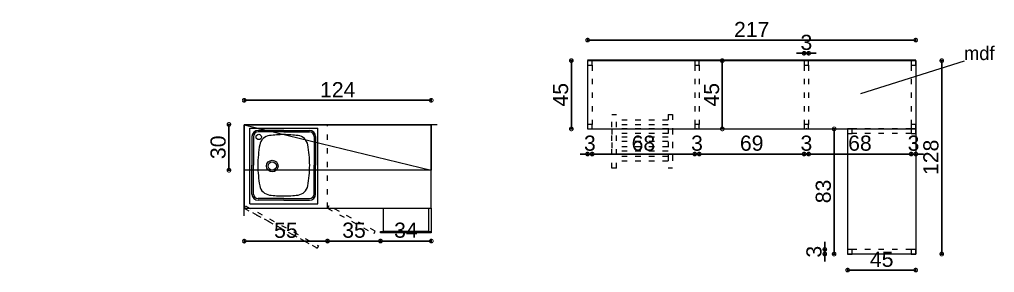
# Model space of a CAD drawing. Header units: inches. Extents: x 0 to 255999, y -6864 to -1377.
# Drawn here: x 44800 to 45444, y -5895 to -5728 of the extents above; entities that cross this region are included whole.
import ezdxf

# ---------------------------------------------------------------- set-up
doc = ezdxf.new("R2010")
doc.units = ezdxf.units.IN
doc.header["$MEASUREMENT"] = 0
doc.linetypes.add('ACAD_ISO03W100', pattern=[30, 12, -18])
for name, color, linetype, lineweight in [('mobilie', 252, 'Continuous', 18), ('mure', 7, 'Continuous', 35), ('vije e nderprere', 253, 'ACAD_ISO03W100', 15)]:
    doc.layers.add(name, color=color, linetype=linetype, lineweight=lineweight)
doc.styles.get("Standard").update_dxf_attribs({"font": 'arial.ttf'})
doc.dimstyles.new('ISO-25', dxfattribs={"dimtxt": 10, "dimasz": 5, "dimexe": 1.25, "dimexo": 0.625, "dimgap": 2, "dimtad": 1, "dimdec": 0, "dimtxsty": 'Standard', "dimblk": 'DOTSMALL', "dimcen": 2.5, "dimadec": 0, "dimazin": 0, "dimtfac": 1, "dimtdec": 0, "dimtix": 1, "dimtmove": 0, "dimatfit": 3, "dimldrblk": 'DOTSMALL', "dimfxl": 1, "dimfxlon": 1, "dimarcsym": 0})

# ---------------------------------------------------------------- blocks, each defined once
blk = doc.blocks.new('cmpalq')
at = {"layer": 'mobilie'}
for p, q in [((29472.91, -2470.75), (29472.91, -2420.75)), ((29472.91, -2420.75), (29517.91, -2420.75)), ((29474.41, -2426.25), (29474.41, -2445.25)), ((29475.41, -2426.25), (29475.41, -2445.25)), ((29495.41, -2422.25), (29478.41, -2422.25)), ((29495.41, -2423.25), (29478.41, -2423.25)), ((29495.41, -2422.25), (29512.41, -2422.25)), ((29495.41, -2423.25), (29512.41, -2423.25)), ((29515.41, -2426.25), (29515.41, -2445.25)), ((29516.41, -2426.25), (29516.41, -2445.25)), ((29517.91, -2470.75), (29517.91, -2420.75)), ((29474.41, -2464.25), (29474.41, -2445.25)), ((29475.41, -2464.25), (29475.41, -2445.25)), ((29515.41, -2464.25), (29515.41, -2445.25)), ((29516.41, -2464.25), (29516.41, -2445.25)), ((29472.91, -2470.75), (29517.91, -2470.75)), ((29495.41, -2467.25), (29478.41, -2467.25)), ((29495.41, -2468.25), (29478.41, -2468.25)), ((29495.41, -2467.25), (29512.41, -2467.25)), ((29495.41, -2468.25), (29512.41, -2468.25))]:
    blk.add_line(p, q, dxfattribs=at)
for centre, radius in [((29478.86, -2426.58), 1.75), ((29487.81, -2445.75), 3.8), ((29487.81, -2445.75), 2.75)]:
    blk.add_circle(centre, radius, dxfattribs=at)
for centre, radius, start, end in [((29478.41, -2426.25), 4, 90, 180), ((29478.41, -2426.25), 3, 90, 180), ((29486.91, -2433.08), 7.5, 97.23, 169.61876), ((29495.41, -2500.05), 75, 90, 97.23), ((29495.41, -2500.05), 75, 82.77, 90), ((29503.9, -2433.08), 7.5, 10.38124, 82.77), ((29512.41, -2426.25), 4, 0, 90), ((29512.41, -2426.25), 3, 0, 90), ((29553.31, -2445.25), 75, 169.61876, 180), ((29437.51, -2445.25), 75, 0, 10.38124), ((29553.31, -2445.25), 75, 180, 190.38124), ((29437.51, -2445.25), 75, 349.61876, 0), ((29486.91, -2457.41), 7.5, 190.38124, 262.77), ((29503.9, -2457.41), 7.5, 277.23, 349.61876), ((29478.41, -2464.25), 4, 180, 270), ((29478.41, -2464.25), 3, 180, 270), ((29495.41, -2390.45), 75, 262.77, 270), ((29495.41, -2390.45), 75, 270, 277.23), ((29512.41, -2464.25), 3, 270, 0), ((29512.41, -2464.25), 4, 270, 0)]:
    blk.add_arc(centre, radius, start, end, dxfattribs=at)
blk = doc.blocks.new('_DotSmall')
at = {"color": 0, "linetype": 'ByBlock', "const_width": 0.5}
blk.add_lwpolyline([(-0.0625, 0, 1), (0.0625, 0, 1)], format="xyb", close=True, dxfattribs=at)
blk = doc.blocks.new('*D1460')
at = {"layer": 'Defpoints', "color": 0, "transparency": 16777216}
for p in [(45283.92, -5755.36), (45264.52, -5800.36), (45283.92, -5800.36)]:
    blk.add_point(p, dxfattribs=at)
at = {"layer": 'mobilie', "color": 0, "lineweight": -2, "transparency": 16777216}
for p, q in [((45265.52, -5755.36), (45263.27, -5755.36)), ((45264.52, -5755.36), (45264.52, -5800.36)), ((45265.52, -5800.36), (45263.27, -5800.36))]:
    blk.add_line(p, q, dxfattribs=at)
at = {"layer": 'mobilie', "color": 0, "lineweight": -2, "transparency": 16777216, "xscale": 5, "yscale": 5, "zscale": 5}
for p, rotation in [((45264.52, -5755.36), 90), ((45264.52, -5800.36), 270)]:
    blk.add_blockref('_DotSmall', p, dxfattribs=dict(at, rotation=rotation))
at = {"layer": 'mobilie', "color": 0, "transparency": 16777216, "insert": (45257.43, -5777.86), "char_height": 10, "attachment_point": 5, "rotation": 90}
blk.add_mtext('45', dxfattribs=at)
blk = doc.blocks.new('ploql')
at = {"layer": 'vije e nderprere', "ltscale": 0.3}
for p, q in [((29934.27, -2312.96), (29969.75, -2312.96)), ((29934.27, -2315.96), (29934.27, -2312.96)), ((29934.27, -2315.96), (29969.75, -2315.96)), ((29943.85, -2349.96), (29943.85, -2315.96)), ((29969.75, -2312.96), (29969.75, -2315.96)), ((29969.75, -2349.96), (29934.27, -2349.96)), ((29934.27, -2352.96), (29934.27, -2349.96)), ((29969.75, -2352.96), (29934.27, -2352.96)), ((29969.75, -2349.96), (29969.75, -2352.96))]:
    blk.add_line(p, q, dxfattribs=at)
for points in [[(29938.18, -2315.96), (29938.18, -2349.96)], [(29941.18, -2315.96), (29941.18, -2349.96)], [(29943.85, -2312.96), (29960.55, -2312.96)], [(29943.85, -2315.96), (29943.85, -2349.96)], [(29946.85, -2315.96), (29946.85, -2349.96)], [(29949.2, -2315.96), (29949.2, -2349.96)], [(29952.2, -2315.96), (29952.2, -2349.96)], [(29955.6, -2315.96), (29955.6, -2349.96)], [(29958.6, -2315.96), (29958.6, -2349.96)], [(29962.15, -2315.96), (29962.15, -2349.96)], [(29965.15, -2315.96), (29965.15, -2349.96)], [(29943.85, -2352.96), (29960.55, -2352.96)]]:
    blk.add_lwpolyline(points, dxfattribs=at)
blk = doc.blocks.new('*D1461')
at = {"layer": 'Defpoints', "color": 0, "transparency": 16777216}
for p in [(44948.83, -5797.4), (44938.74, -5827.6), (44948.83, -5827.6)]:
    blk.add_point(p, dxfattribs=at)
at = {"layer": 'mobilie', "color": 0, "lineweight": -2, "transparency": 16777216}
for p, q in [((44939.74, -5797.4), (44937.49, -5797.4)), ((44938.74, -5797.4), (44938.74, -5827.6)), ((44939.74, -5827.6), (44937.49, -5827.6))]:
    blk.add_line(p, q, dxfattribs=at)
at = {"layer": 'mobilie', "color": 0, "lineweight": -2, "transparency": 16777216, "xscale": 5, "yscale": 5, "zscale": 5}
for p, rotation in [((44938.74, -5797.4), 90), ((44938.74, -5827.6), 270)]:
    blk.add_blockref('_DotSmall', p, dxfattribs=dict(at, rotation=rotation))
at = {"layer": 'mobilie', "color": 0, "transparency": 16777216, "insert": (44931.63, -5812.5), "char_height": 10, "attachment_point": 5, "rotation": 90}
blk.add_mtext('30', dxfattribs=at)
blk = doc.blocks.new('*D1462')
at = {"layer": 'Defpoints', "color": 0, "transparency": 16777216}
for p in [(45072.33, -5781.51), (44948.83, -5827.6), (45072.33, -5827.6)]:
    blk.add_point(p, dxfattribs=at)
at = {"layer": 'mobilie', "color": 0, "lineweight": -2, "transparency": 16777216}
for p, q in [((44948.83, -5782.51), (44948.83, -5780.26)), ((45072.33, -5782.51), (45072.33, -5780.26)), ((44948.83, -5781.51), (45072.33, -5781.51))]:
    blk.add_line(p, q, dxfattribs=at)
at = {"layer": 'mobilie', "color": 0, "lineweight": -2, "transparency": 16777216, "xscale": 5, "yscale": 5, "zscale": 5, "rotation": 180}
blk.add_blockref('_DotSmall', (44948.83, -5781.51), dxfattribs=at)
at = {"layer": 'mobilie', "color": 0, "lineweight": -2, "transparency": 16777216, "xscale": 5, "yscale": 5, "zscale": 5}
blk.add_blockref('_DotSmall', (45072.33, -5781.51), dxfattribs=at)
at = {"layer": 'mobilie', "color": 0, "transparency": 16777216, "insert": (45010.58, -5774.49), "char_height": 10, "attachment_point": 5}
blk.add_mtext('124', dxfattribs=at)
blk = doc.blocks.new('*D1463')
at = {"layer": 'Defpoints', "color": 0, "transparency": 16777216}
for p in [(44948.83, -5852.6), (45003.83, -5852.6), (45003.83, -5874.38)]:
    blk.add_point(p, dxfattribs=at)
at = {"layer": 'mobilie', "color": 0, "lineweight": -2, "transparency": 16777216}
for p, q in [((44948.83, -5873.38), (44948.83, -5875.63)), ((44948.83, -5874.38), (45003.83, -5874.38)), ((45003.83, -5873.38), (45003.83, -5875.63))]:
    blk.add_line(p, q, dxfattribs=at)
at = {"layer": 'mobilie', "color": 0, "lineweight": -2, "transparency": 16777216, "xscale": 5, "yscale": 5, "zscale": 5, "rotation": 180}
blk.add_blockref('_DotSmall', (44948.83, -5874.38), dxfattribs=at)
at = {"layer": 'mobilie', "color": 0, "lineweight": -2, "transparency": 16777216, "xscale": 5, "yscale": 5, "zscale": 5}
blk.add_blockref('_DotSmall', (45003.83, -5874.38), dxfattribs=at)
at = {"layer": 'mobilie', "color": 0, "transparency": 16777216, "insert": (44976.33, -5867.29), "char_height": 10, "attachment_point": 5}
blk.add_mtext('55', dxfattribs=at)
blk = doc.blocks.new('*D1464')
at = {"layer": 'Defpoints', "color": 0, "transparency": 16777216}
for p in [(45003.83, -5852.6), (45038.83, -5868.97), (45038.83, -5874.31)]:
    blk.add_point(p, dxfattribs=at)
at = {"layer": 'mobilie', "color": 0, "lineweight": -2, "transparency": 16777216}
for p, q in [((45003.83, -5873.31), (45003.83, -5875.56)), ((45003.83, -5874.31), (45038.83, -5874.31)), ((45038.83, -5873.31), (45038.83, -5875.56))]:
    blk.add_line(p, q, dxfattribs=at)
at = {"layer": 'mobilie', "color": 0, "lineweight": -2, "transparency": 16777216, "xscale": 5, "yscale": 5, "zscale": 5, "rotation": 180}
blk.add_blockref('_DotSmall', (45003.83, -5874.31), dxfattribs=at)
at = {"layer": 'mobilie', "color": 0, "lineweight": -2, "transparency": 16777216, "xscale": 5, "yscale": 5, "zscale": 5}
blk.add_blockref('_DotSmall', (45038.83, -5874.31), dxfattribs=at)
at = {"layer": 'mobilie', "color": 0, "transparency": 16777216, "insert": (45021.33, -5867.21), "char_height": 10, "attachment_point": 5}
blk.add_mtext('35', dxfattribs=at)
blk = doc.blocks.new('*D1465')
at = {"layer": 'Defpoints', "color": 0, "transparency": 16777216}
for p in [(45038.83, -5868.97), (45072.36, -5867.92), (45072.36, -5874.31)]:
    blk.add_point(p, dxfattribs=at)
at = {"layer": 'mobilie', "color": 0, "lineweight": -2, "transparency": 16777216}
for p, q in [((45038.83, -5873.31), (45038.83, -5875.56)), ((45038.83, -5874.31), (45072.36, -5874.31)), ((45072.36, -5873.31), (45072.36, -5875.56))]:
    blk.add_line(p, q, dxfattribs=at)
at = {"layer": 'mobilie', "color": 0, "lineweight": -2, "transparency": 16777216, "xscale": 5, "yscale": 5, "zscale": 5, "rotation": 180}
blk.add_blockref('_DotSmall', (45038.83, -5874.31), dxfattribs=at)
at = {"layer": 'mobilie', "color": 0, "lineweight": -2, "transparency": 16777216, "xscale": 5, "yscale": 5, "zscale": 5}
blk.add_blockref('_DotSmall', (45072.36, -5874.31), dxfattribs=at)
at = {"layer": 'mobilie', "color": 0, "transparency": 16777216, "insert": (45055.59, -5867.21), "char_height": 10, "attachment_point": 5}
blk.add_mtext('34', dxfattribs=at)
blk = doc.blocks.new('*D1484')
at = {"layer": 'Defpoints', "color": 0, "transparency": 16777216}
for p in [(45392.27, -5741.82), (45175.57, -5755.36), (45392.27, -5755.36)]:
    blk.add_point(p, dxfattribs=at)
at = {"layer": 'mobilie', "color": 0, "lineweight": -2, "transparency": 16777216}
for p, q in [((45175.57, -5742.82), (45175.57, -5740.57)), ((45175.57, -5741.82), (45392.27, -5741.82)), ((45392.27, -5742.82), (45392.27, -5740.57))]:
    blk.add_line(p, q, dxfattribs=at)
at = {"layer": 'mobilie', "color": 0, "lineweight": -2, "transparency": 16777216, "xscale": 5, "yscale": 5, "zscale": 5, "rotation": 180}
blk.add_blockref('_DotSmall', (45175.57, -5741.82), dxfattribs=at)
at = {"layer": 'mobilie', "color": 0, "lineweight": -2, "transparency": 16777216, "xscale": 5, "yscale": 5, "zscale": 5}
blk.add_blockref('_DotSmall', (45392.27, -5741.82), dxfattribs=at)
at = {"layer": 'mobilie', "color": 0, "transparency": 16777216, "insert": (45283.92, -5734.8), "char_height": 10, "attachment_point": 5}
blk.add_mtext('217', dxfattribs=at)
blk = doc.blocks.new('*D1485')
at = {"layer": 'Defpoints', "color": 0, "transparency": 16777216}
for p in [(45164.83, -5755.36), (45175.57, -5755.36), (45175.57, -5800.36)]:
    blk.add_point(p, dxfattribs=at)
at = {"layer": 'mobilie', "color": 0, "lineweight": -2, "transparency": 16777216}
for p, q in [((45165.83, -5755.36), (45163.58, -5755.36)), ((45164.83, -5800.36), (45164.83, -5755.36)), ((45165.83, -5800.36), (45163.58, -5800.36))]:
    blk.add_line(p, q, dxfattribs=at)
at = {"layer": 'mobilie', "color": 0, "lineweight": -2, "transparency": 16777216, "xscale": 5, "yscale": 5, "zscale": 5}
for p, rotation in [((45164.83, -5755.36), 90), ((45164.83, -5800.36), 270)]:
    blk.add_blockref('_DotSmall', p, dxfattribs=dict(at, rotation=rotation))
at = {"layer": 'mobilie', "color": 0, "transparency": 16777216, "insert": (45157.75, -5777.86), "char_height": 10, "attachment_point": 5, "rotation": 90}
blk.add_mtext('45', dxfattribs=at)
blk = doc.blocks.new('*D1486')
at = {"layer": 'Defpoints', "color": 0, "transparency": 16777216}
for p in [(45347.27, -5882.86), (45392.27, -5882.86), (45392.27, -5893.47)]:
    blk.add_point(p, dxfattribs=at)
at = {"layer": 'mobilie', "color": 0, "lineweight": -2, "transparency": 16777216}
for p, q in [((45347.27, -5892.47), (45347.27, -5894.72)), ((45347.27, -5893.47), (45392.27, -5893.47)), ((45392.27, -5892.47), (45392.27, -5894.72))]:
    blk.add_line(p, q, dxfattribs=at)
at = {"layer": 'mobilie', "color": 0, "lineweight": -2, "transparency": 16777216, "xscale": 5, "yscale": 5, "zscale": 5, "rotation": 180}
blk.add_blockref('_DotSmall', (45347.27, -5893.47), dxfattribs=at)
at = {"layer": 'mobilie', "color": 0, "lineweight": -2, "transparency": 16777216, "xscale": 5, "yscale": 5, "zscale": 5}
blk.add_blockref('_DotSmall', (45392.27, -5893.47), dxfattribs=at)
at = {"layer": 'mobilie', "color": 0, "transparency": 16777216, "insert": (45369.77, -5886.39), "char_height": 10, "attachment_point": 5}
blk.add_mtext('45', dxfattribs=at)
blk = doc.blocks.new('*D1487')
at = {"layer": 'Defpoints', "color": 0, "transparency": 16777216}
for p in [(45392.27, -5755.36), (45409.41, -5755.36), (45392.27, -5882.86)]:
    blk.add_point(p, dxfattribs=at)
at = {"layer": 'mobilie', "color": 0, "lineweight": -2, "transparency": 16777216}
for p, q in [((45408.41, -5755.36), (45410.66, -5755.36)), ((45409.41, -5882.86), (45409.41, -5755.36)), ((45408.41, -5882.86), (45410.66, -5882.86))]:
    blk.add_line(p, q, dxfattribs=at)
at = {"layer": 'mobilie', "color": 0, "lineweight": -2, "transparency": 16777216, "xscale": 5, "yscale": 5, "zscale": 5}
for p, rotation in [((45409.41, -5755.36), 90), ((45409.41, -5882.86), 270)]:
    blk.add_blockref('_DotSmall', p, dxfattribs=dict(at, rotation=rotation))
at = {"layer": 'mobilie', "color": 0, "transparency": 16777216, "insert": (45402.3, -5819.11), "char_height": 10, "attachment_point": 5, "rotation": 90}
blk.add_mtext('128', dxfattribs=at)
blk = doc.blocks.new('*D1488')
at = {"layer": 'Defpoints', "color": 0, "transparency": 16777216}
for p in [(45175.57, -5787.63), (45178.57, -5787.63), (45178.57, -5816.94)]:
    blk.add_point(p, dxfattribs=at)
at = {"layer": 'mobilie', "color": 0, "lineweight": -2, "transparency": 16777216}
for p, q in [((45175.57, -5816.94), (45170.57, -5816.94)), ((45175.57, -5815.94), (45175.57, -5818.19)), ((45175.57, -5816.94), (45178.57, -5816.94)), ((45178.57, -5815.94), (45178.57, -5818.19)), ((45178.57, -5816.94), (45183.57, -5816.94))]:
    blk.add_line(p, q, dxfattribs=at)
at = {"layer": 'mobilie', "color": 0, "lineweight": -2, "transparency": 16777216, "xscale": 5, "yscale": 5, "zscale": 5}
blk.add_blockref('_DotSmall', (45175.57, -5816.94), dxfattribs=at)
at = {"layer": 'mobilie', "color": 0, "lineweight": -2, "transparency": 16777216, "xscale": 5, "yscale": 5, "zscale": 5, "rotation": 180}
blk.add_blockref('_DotSmall', (45178.57, -5816.94), dxfattribs=at)
at = {"layer": 'mobilie', "color": 0, "transparency": 16777216, "insert": (45177.07, -5809.83), "char_height": 10, "attachment_point": 5}
blk.add_mtext('3', dxfattribs=at)
blk = doc.blocks.new('*D1489')
at = {"layer": 'Defpoints', "color": 0, "transparency": 16777216}
for p in [(45178.57, -5787.63), (45246.3, -5800.36), (45246.3, -5816.94)]:
    blk.add_point(p, dxfattribs=at)
at = {"layer": 'mobilie', "color": 0, "lineweight": -2, "transparency": 16777216}
for p, q in [((45178.57, -5815.94), (45178.57, -5818.19)), ((45178.57, -5816.94), (45246.3, -5816.94)), ((45246.3, -5815.94), (45246.3, -5818.19))]:
    blk.add_line(p, q, dxfattribs=at)
at = {"layer": 'mobilie', "color": 0, "lineweight": -2, "transparency": 16777216, "xscale": 5, "yscale": 5, "zscale": 5, "rotation": 180}
blk.add_blockref('_DotSmall', (45178.57, -5816.94), dxfattribs=at)
at = {"layer": 'mobilie', "color": 0, "lineweight": -2, "transparency": 16777216, "xscale": 5, "yscale": 5, "zscale": 5}
blk.add_blockref('_DotSmall', (45246.3, -5816.94), dxfattribs=at)
at = {"layer": 'mobilie', "color": 0, "transparency": 16777216, "insert": (45212.43, -5809.83), "char_height": 10, "attachment_point": 5}
blk.add_mtext('68', dxfattribs=at)
blk = doc.blocks.new('*D1490')
at = {"layer": 'Defpoints', "color": 0, "transparency": 16777216}
for p in [(45246.3, -5800.36), (45249.3, -5800.36), (45249.3, -5816.94)]:
    blk.add_point(p, dxfattribs=at)
at = {"layer": 'mobilie', "color": 0, "lineweight": -2, "transparency": 16777216}
for p, q in [((45246.3, -5816.94), (45241.3, -5816.94)), ((45246.3, -5815.94), (45246.3, -5818.19)), ((45246.3, -5816.94), (45249.3, -5816.94)), ((45249.3, -5815.94), (45249.3, -5818.19)), ((45249.3, -5816.94), (45254.3, -5816.94))]:
    blk.add_line(p, q, dxfattribs=at)
at = {"layer": 'mobilie', "color": 0, "lineweight": -2, "transparency": 16777216, "xscale": 5, "yscale": 5, "zscale": 5}
blk.add_blockref('_DotSmall', (45246.3, -5816.94), dxfattribs=at)
at = {"layer": 'mobilie', "color": 0, "lineweight": -2, "transparency": 16777216, "xscale": 5, "yscale": 5, "zscale": 5, "rotation": 180}
blk.add_blockref('_DotSmall', (45249.3, -5816.94), dxfattribs=at)
at = {"layer": 'mobilie', "color": 0, "transparency": 16777216, "insert": (45247.8, -5809.83), "char_height": 10, "attachment_point": 5}
blk.add_mtext('3', dxfattribs=at)
blk = doc.blocks.new('*D1491')
at = {"layer": 'Defpoints', "color": 0, "transparency": 16777216}
for p in [(45249.3, -5800.36), (45318.53, -5800.36), (45318.53, -5816.94)]:
    blk.add_point(p, dxfattribs=at)
at = {"layer": 'mobilie', "color": 0, "lineweight": -2, "transparency": 16777216}
for p, q in [((45249.3, -5815.94), (45249.3, -5818.19)), ((45249.3, -5816.94), (45318.53, -5816.94)), ((45318.53, -5815.94), (45318.53, -5818.19))]:
    blk.add_line(p, q, dxfattribs=at)
at = {"layer": 'mobilie', "color": 0, "lineweight": -2, "transparency": 16777216, "xscale": 5, "yscale": 5, "zscale": 5, "rotation": 180}
blk.add_blockref('_DotSmall', (45249.3, -5816.94), dxfattribs=at)
at = {"layer": 'mobilie', "color": 0, "lineweight": -2, "transparency": 16777216, "xscale": 5, "yscale": 5, "zscale": 5}
blk.add_blockref('_DotSmall', (45318.53, -5816.94), dxfattribs=at)
at = {"layer": 'mobilie', "color": 0, "transparency": 16777216, "insert": (45283.92, -5809.83), "char_height": 10, "attachment_point": 5}
blk.add_mtext('69', dxfattribs=at)
blk = doc.blocks.new('*D1492')
at = {"layer": 'Defpoints', "color": 0, "transparency": 16777216}
for p in [(45318.53, -5800.36), (45321.53, -5800.36), (45321.53, -5816.94)]:
    blk.add_point(p, dxfattribs=at)
at = {"layer": 'mobilie', "color": 0, "lineweight": -2, "transparency": 16777216}
for p, q in [((45318.53, -5816.94), (45313.53, -5816.94)), ((45318.53, -5815.94), (45318.53, -5818.19)), ((45318.53, -5816.94), (45321.53, -5816.94)), ((45321.53, -5815.94), (45321.53, -5818.19)), ((45321.53, -5816.94), (45326.53, -5816.94))]:
    blk.add_line(p, q, dxfattribs=at)
at = {"layer": 'mobilie', "color": 0, "lineweight": -2, "transparency": 16777216, "xscale": 5, "yscale": 5, "zscale": 5}
blk.add_blockref('_DotSmall', (45318.53, -5816.94), dxfattribs=at)
at = {"layer": 'mobilie', "color": 0, "lineweight": -2, "transparency": 16777216, "xscale": 5, "yscale": 5, "zscale": 5, "rotation": 180}
blk.add_blockref('_DotSmall', (45321.53, -5816.94), dxfattribs=at)
at = {"layer": 'mobilie', "color": 0, "transparency": 16777216, "insert": (45320.03, -5809.83), "char_height": 10, "attachment_point": 5}
blk.add_mtext('3', dxfattribs=at)
blk = doc.blocks.new('*D1493')
at = {"layer": 'Defpoints', "color": 0, "transparency": 16777216}
for p in [(45321.53, -5800.36), (45389.27, -5803.36), (45389.27, -5816.94)]:
    blk.add_point(p, dxfattribs=at)
at = {"layer": 'mobilie', "color": 0, "lineweight": -2, "transparency": 16777216}
for p, q in [((45321.53, -5815.94), (45321.53, -5818.19)), ((45321.53, -5816.94), (45389.27, -5816.94)), ((45389.27, -5815.94), (45389.27, -5818.19))]:
    blk.add_line(p, q, dxfattribs=at)
at = {"layer": 'mobilie', "color": 0, "lineweight": -2, "transparency": 16777216, "xscale": 5, "yscale": 5, "zscale": 5, "rotation": 180}
blk.add_blockref('_DotSmall', (45321.53, -5816.94), dxfattribs=at)
at = {"layer": 'mobilie', "color": 0, "lineweight": -2, "transparency": 16777216, "xscale": 5, "yscale": 5, "zscale": 5}
blk.add_blockref('_DotSmall', (45389.27, -5816.94), dxfattribs=at)
at = {"layer": 'mobilie', "color": 0, "transparency": 16777216, "insert": (45355.4, -5809.83), "char_height": 10, "attachment_point": 5}
blk.add_mtext('68', dxfattribs=at)
blk = doc.blocks.new('*D1494')
at = {"layer": 'Defpoints', "color": 0, "transparency": 16777216}
for p in [(45389.27, -5803.36), (45392.27, -5803.36), (45392.27, -5816.94)]:
    blk.add_point(p, dxfattribs=at)
at = {"layer": 'mobilie', "color": 0, "lineweight": -2, "transparency": 16777216}
for p, q in [((45389.27, -5816.94), (45384.27, -5816.94)), ((45389.27, -5815.94), (45389.27, -5818.19)), ((45389.27, -5816.94), (45392.27, -5816.94)), ((45392.27, -5815.94), (45392.27, -5818.19)), ((45392.27, -5816.94), (45397.27, -5816.94))]:
    blk.add_line(p, q, dxfattribs=at)
at = {"layer": 'mobilie', "color": 0, "lineweight": -2, "transparency": 16777216, "xscale": 5, "yscale": 5, "zscale": 5}
blk.add_blockref('_DotSmall', (45389.27, -5816.94), dxfattribs=at)
at = {"layer": 'mobilie', "color": 0, "lineweight": -2, "transparency": 16777216, "xscale": 5, "yscale": 5, "zscale": 5, "rotation": 180}
blk.add_blockref('_DotSmall', (45392.27, -5816.94), dxfattribs=at)
at = {"layer": 'mobilie', "color": 0, "transparency": 16777216, "insert": (45390.77, -5809.83), "char_height": 10, "attachment_point": 5}
blk.add_mtext('3', dxfattribs=at)
blk = doc.blocks.new('*D1495')
at = {"layer": 'Defpoints', "color": 0, "transparency": 16777216}
for p in [(45332.19, -5879.86), (45347.27, -5879.86), (45347.27, -5882.86)]:
    blk.add_point(p, dxfattribs=at)
at = {"layer": 'mobilie', "color": 0, "lineweight": -2, "transparency": 16777216}
for p, q in [((45332.19, -5879.86), (45332.19, -5874.86)), ((45333.19, -5879.86), (45330.94, -5879.86)), ((45333.19, -5882.86), (45330.94, -5882.86)), ((45332.19, -5882.86), (45332.19, -5879.86)), ((45332.19, -5882.86), (45332.19, -5887.86))]:
    blk.add_line(p, q, dxfattribs=at)
at = {"layer": 'mobilie', "color": 0, "lineweight": -2, "transparency": 16777216, "xscale": 5, "yscale": 5, "zscale": 5}
for p, rotation in [((45332.19, -5879.86), 270), ((45332.19, -5882.86), 90)]:
    blk.add_blockref('_DotSmall', p, dxfattribs=dict(at, rotation=rotation))
at = {"layer": 'mobilie', "color": 0, "transparency": 16777216, "insert": (45325.08, -5881.36), "char_height": 10, "attachment_point": 5, "rotation": 90}
blk.add_mtext('3', dxfattribs=at)
blk = doc.blocks.new('*D1496')
at = {"layer": 'Defpoints', "color": 0, "transparency": 16777216}
for p in [(45321.53, -5750.47), (45318.53, -5758.36), (45321.53, -5758.36)]:
    blk.add_point(p, dxfattribs=at)
at = {"layer": 'mobilie', "color": 0, "lineweight": -2, "transparency": 16777216}
for p, q in [((45318.53, -5750.47), (45313.53, -5750.47)), ((45318.53, -5751.47), (45318.53, -5749.22)), ((45318.53, -5750.47), (45321.53, -5750.47)), ((45321.53, -5751.47), (45321.53, -5749.22)), ((45321.53, -5750.47), (45326.53, -5750.47))]:
    blk.add_line(p, q, dxfattribs=at)
at = {"layer": 'mobilie', "color": 0, "lineweight": -2, "transparency": 16777216, "xscale": 5, "yscale": 5, "zscale": 5}
blk.add_blockref('_DotSmall', (45318.53, -5750.47), dxfattribs=at)
at = {"layer": 'mobilie', "color": 0, "lineweight": -2, "transparency": 16777216, "xscale": 5, "yscale": 5, "zscale": 5, "rotation": 180}
blk.add_blockref('_DotSmall', (45321.53, -5750.47), dxfattribs=at)
at = {"layer": 'mobilie', "color": 0, "transparency": 16777216, "insert": (45320.03, -5743.36), "char_height": 10, "attachment_point": 5}
blk.add_mtext('3', dxfattribs=at)
blk = doc.blocks.new('*D1497')
at = {"layer": 'Defpoints', "color": 0, "transparency": 16777216}
for p in [(0, -5800.36), (45338.35, -5800.36), (45347.27, -5882.86)]:
    blk.add_point(p, dxfattribs=at)
at = {"layer": 'mobilie', "color": 0, "lineweight": -2, "transparency": 16777216}
for p, q in [((45337.35, -5800.36), (45339.6, -5800.36)), ((45338.35, -5882.86), (45338.35, -5800.36)), ((45339.35, -5882.86), (45337.1, -5882.86))]:
    blk.add_line(p, q, dxfattribs=at)
at = {"layer": 'mobilie', "color": 0, "lineweight": -2, "transparency": 16777216, "xscale": 5, "yscale": 5, "zscale": 5}
for p, rotation in [((45338.35, -5800.36), 90), ((45338.35, -5882.86), 270)]:
    blk.add_blockref('_DotSmall', p, dxfattribs=dict(at, rotation=rotation))
at = {"layer": 'mobilie', "color": 0, "transparency": 16777216, "insert": (45331.24, -5841.61), "char_height": 10, "attachment_point": 5, "rotation": 90}
blk.add_mtext('83', dxfattribs=at)

msp = doc.modelspace()

# ---------------------------------------------------------------- linework, layer by layer
at = {"layer": 'mobilie'}
for p, q in [((44948.83, -5797.6), (45072.33, -5797.6)), ((45175.57, -5800.36), (45191.67, -5800.36)), ((45191.67, -5800.36), (45392.27, -5800.36)), ((45347.27, -5800.36), (45347.27, -5882.86))]:
    msp.add_line(p, q, dxfattribs=at)
for points in [[(45175.57, -5755.36), (45175.57, -5800.36)], [(45392.27, -5755.36), (45392.27, -5882.86), (45347.27, -5882.86)], [(45424.16, -5755.67), (45355.76, -5777.13)], [(44948.83, -5797.4), (45076.33, -5797.4)], [(44948.83, -5797.6), (45072.33, -5827.6)], [(44948.83, -5857.6), (44948.83, -5802.6)], [(45072.33, -5852.6), (45072.33, -5868.97)]]:
    msp.add_lwpolyline(points, dxfattribs=at)
for points in [[(45175.57, -5755.36), (45175.57, -5758.36), (45178.57, -5758.36), (45178.57, -5755.36)], [(45246.3, -5755.36), (45246.3, -5758.36), (45249.3, -5758.36), (45249.3, -5755.36)], [(45318.53, -5755.36), (45318.53, -5758.36), (45321.53, -5758.36), (45321.53, -5755.36)], [(45389.27, -5755.36), (45389.27, -5758.36), (45392.27, -5758.36), (45392.27, -5755.36)], [(44948.83, -5797.6), (44948.83, -5852.6), (45072.33, -5852.6), (45072.33, -5797.6), (44948.83, -5797.6)], [(44948.83, -5797.6), (45072.33, -5797.6), (45072.33, -5827.6), (44948.83, -5827.6), (44948.83, -5797.6)], [(45175.57, -5797.36), (45175.57, -5800.36), (45178.57, -5800.36), (45178.57, -5797.36)], [(45246.3, -5797.36), (45246.3, -5800.36), (45249.3, -5800.36), (45249.3, -5797.36)], [(45318.53, -5797.36), (45318.53, -5800.36), (45321.53, -5800.36), (45321.53, -5797.36)], [(45350.27, -5800.36), (45347.27, -5800.36), (45347.27, -5803.36), (45350.27, -5803.36)], [(45389.27, -5797.36), (45389.27, -5800.36), (45392.27, -5800.36), (45392.27, -5797.36)], [(45392.27, -5800.36), (45389.27, -5800.36), (45389.27, -5803.36), (45392.27, -5803.36)], [(45040.75, -5852.6), (45070.43, -5852.6), (45070.43, -5867.92), (45040.75, -5867.92)], [(45038.83, -5867.92), (45072.36, -5867.92), (45072.36, -5868.97), (45038.83, -5868.97)], [(45350.27, -5879.86), (45347.27, -5879.86), (45347.27, -5882.86), (45350.27, -5882.86)], [(45392.27, -5879.86), (45389.27, -5879.86), (45389.27, -5882.86), (45392.27, -5882.86)]]:
    msp.add_lwpolyline(points, close=True, dxfattribs=at)
for p in [(45247.8, -5800.36), (45247.8, -5800.36), (45320.03, -5800.36), (45320.03, -5800.36)]:
    msp.add_point(p, dxfattribs=at)
at = {"layer": 'mure'}
msp.add_line((45392.27, -5755.36), (45175.57, -5755.36), dxfattribs=at)
at = {"layer": 'vije e nderprere', "ltscale": 0.3}
for points in [[(45178.57, -5758.36), (45178.57, -5797.36)], [(45246.3, -5758.36), (45246.3, -5797.36)], [(45249.3, -5758.36), (45249.3, -5797.36)], [(45318.53, -5758.36), (45318.53, -5797.36)], [(45321.53, -5758.36), (45321.53, -5797.36)], [(45389.27, -5758.36), (45389.27, -5797.36)], [(45392.27, -5758.36), (45392.27, -5797.36)], [(45003.83, -5852.6), (45003.83, -5797.6)], [(45389.27, -5800.36), (45350.27, -5800.36)], [(44948.83, -5857.6), (44948.83, -5802.6)], [(45389.27, -5803.36), (45350.27, -5803.36)], [(44949.69, -5851.02), (44997.95, -5877.4)], [(44948.83, -5852.6), (44997.08, -5878.98)], [(45389.27, -5879.86), (45350.27, -5879.86)], [(45389.27, -5882.86), (45350.27, -5882.86)]]:
    msp.add_lwpolyline(points, dxfattribs=at)
for points in [[(44997.95, -5877.4), (44997.08, -5878.98), (44948.83, -5852.6), (44949.69, -5851.02)], [(45003.83, -5852.6), (45034.54, -5869.39), (45035.4, -5867.81), (45004.69, -5851.02)]]:
    msp.add_lwpolyline(points, close=True, dxfattribs=at)

# ---------------------------------------------------------------- block references
at = {"layer": 'mobilie', "rotation": 270}
msp.add_blockref('ploql', (47544.63, 24143.49), dxfattribs=at)
at = {"layer": 'mobilie'}
msp.add_blockref('cmpalq', (15479.55, -3379.1), dxfattribs=at)

# ---------------------------------------------------------------- texts
at = {"layer": 'mobilie', "insert": (45424.16, -5745.97), "char_height": 9, "attachment_point": 1}
msp.add_mtext_dynamic_manual_height_columns('{\\fJura|b0|i0|c0|p2;mdf}', width=128.7242, gutter_width=1, heights=[0], dxfattribs=at)

# ---------------------------------------------------------------- dimensions: what is measured, and where the dimension line sits
at = {"layer": 'mobilie'}
for base, p1, p2, picture, middle in [((45392.27, -5741.82), (45175.57, -5755.36), (45392.27, -5755.36), '*D1484', (45283.92, -5734.8)), ((45321.53, -5750.47), (45318.53, -5758.36), (45321.53, -5758.36), '*D1496', (45320.03, -5743.36)), ((45072.32593265, -5781.51373388), (44948.82593265, -5827.59671256), (45072.32593265, -5827.59671256), '*D1462', (45010.57593265, -5774.49327003)), ((45178.57, -5816.94), (45175.57, -5787.63), (45178.57, -5787.63), '*D1488', (45177.07, -5809.83)), ((45003.83, -5874.38), (44948.83, -5852.6), (45003.83, -5852.6), '*D1463', (44976.33, -5867.29)), ((45038.83, -5874.31), (45003.83, -5852.6), (45038.83, -5868.97), '*D1464', (45021.33, -5867.21)), ((45392.27, -5893.47), (45347.27, -5882.86), (45392.27, -5882.86), '*D1486', (45369.77, -5886.39))]:
    dim = msp.add_linear_dim(base=base, p1=p1, p2=p2, dimstyle='ISO-25', dxfattribs=at)
    dim.commit()
    dim.dimension.update_dxf_attribs({"geometry": picture, "text_midpoint": middle})
for base, p1, p2, angle, picture, middle in [((45164.83, -5755.36), (45175.57, -5800.36), (45175.57, -5755.36), 90, '*D1485', (45157.75, -5777.86)), ((45264.52, -5800.36), (45283.92, -5755.36), (45283.92, -5800.36), 270, '*D1460', (45257.43, -5777.86)), ((45409.40761826, -5755.3567157), (45392.26682117, -5882.8567157), (45392.26682117, -5755.3567157), 90, '*D1487', (45402.30188839, -5819.1067157)), ((45338.3537703, -5800.3567157), (45347.26682117, -5882.8567157), (0, -5800.3567157), 90, '*D1497', (45331.24462978, -5841.6067157)), ((44938.74, -5827.6), (44948.83, -5797.4), (44948.83, -5827.6), 90, '*D1461', (44931.63, -5812.5)), ((45332.19, -5879.86), (45347.27, -5882.86), (45347.27, -5879.86), 90, '*D1495', (45325.08, -5881.36))]:
    dim = msp.add_linear_dim(base=base, p1=p1, p2=p2, angle=angle, dimstyle='ISO-25', dxfattribs=at)
    dim.commit()
    dim.dimension.update_dxf_attribs({"geometry": picture, "text_midpoint": middle})
for base, p1, p2, picture, middle in [((45246.3, -5816.94), (45178.57, -5787.63), (45246.3, -5800.36), '*D1489', (45212.43, -5809.83)), ((45249.3, -5816.94), (45246.3, -5800.36), (45249.3, -5800.36), '*D1490', (45247.8, -5809.83)), ((45318.53, -5816.94), (45249.3, -5800.36), (45318.53, -5800.36), '*D1491', (45283.92, -5809.83)), ((45321.53, -5816.94), (45318.53, -5800.36), (45321.53, -5800.36), '*D1492', (45320.03, -5809.83)), ((45389.27, -5816.94), (45321.53, -5800.36), (45389.27, -5803.36), '*D1493', (45355.4, -5809.83)), ((45392.27, -5816.94), (45389.27, -5803.36), (45392.27, -5803.36), '*D1494', (45390.77, -5809.83)), ((45072.36, -5874.31), (45038.83, -5868.97), (45072.36, -5867.92), '*D1465', (45055.59, -5867.21))]:
    dim = msp.add_linear_dim(base=base, p1=p1, p2=p2, dimstyle='ISO-25', override={"dimtmove": 1}, dxfattribs=at)
    dim.commit()
    dim.dimension.update_dxf_attribs({"geometry": picture, "text_midpoint": middle})

doc.saveas('drawing.dxf')
